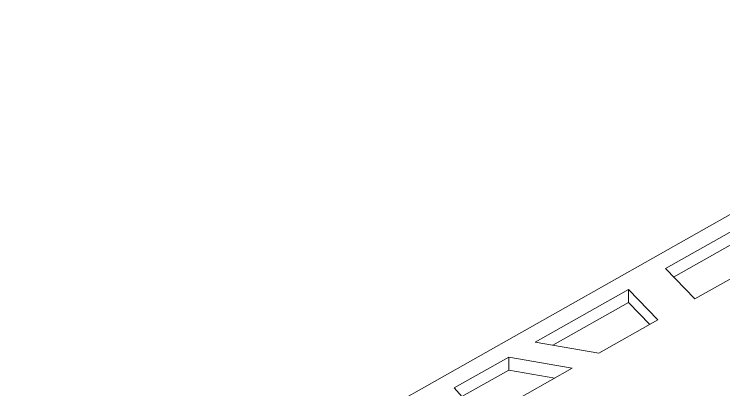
# Model space of a CAD drawing. Header units: millimetres. Extents: x -46414 to 39435, y -16675 to 32999.
# Drawn here: x -39818 to -34626, y -1455 to 1294 of the extents above; entities that cross this region are included whole.
import ezdxf

# ---------------------------------------------------------------- set-up
doc = ezdxf.new("R2010")
doc.units = ezdxf.units.MM
doc.layers.add('A-GENM', color=13, linetype='Continuous', lineweight=9)

# ---------------------------------------------------------------- blocks, each defined once
blk = doc.blocks.new('Family1 - Family1-218933-3D 2')
at = {"layer": 'A-GENM'}
for p, q in [((-31985.1, 1294), (-43827.3, -5394.6)), ((-35053.1, -568), (-31907.3, 1208.8)), ((-31907.3, 1113.9), (-34993.7, -629.3)), ((-31442.8, 1128.1), (-34838.3, -789.7)), ((-34838.3, -789.7), (-35053.1, -568)), ((-36005.4, -1105.8), (-35323.2, -720.5)), ((-35323.2, -720.5), (-35108.4, -942.3)), ((-35323.2, -720.5), (-35323.2, -815.5)), ((-35323.2, -815.5), (-35876.9, -1128.2)), ((-35167.9, -975.8), (-35323.2, -815.5)), ((-35108.4, -942.3), (-35541, -1186.6)), ((-35541, -1186.6), (-36005.4, -1105.8)), ((-36599.6, -1441.4), (-36199.4, -1215.4)), ((-36199.4, -1215.4), (-35735, -1296.1)), ((-36199.4, -1310.4), (-36199.4, -1215.4)), ((-35735, -1296.1), (-36392.9, -1667.7)), ((-36199.4, -1310.4), (-36542.4, -1504.1)), ((-35863.5, -1368.8), (-36199.4, -1310.4)), ((-36392.9, -1667.7), (-36599.6, -1441.4))]:
    blk.add_line(p, q, dxfattribs=at)

msp = doc.modelspace()

# ---------------------------------------------------------------- block references
at = {"layer": 'A-GENM'}
msp.add_blockref('Family1 - Family1-218933-3D 2', (0, 0), dxfattribs=at)

doc.saveas('drawing.dxf')
